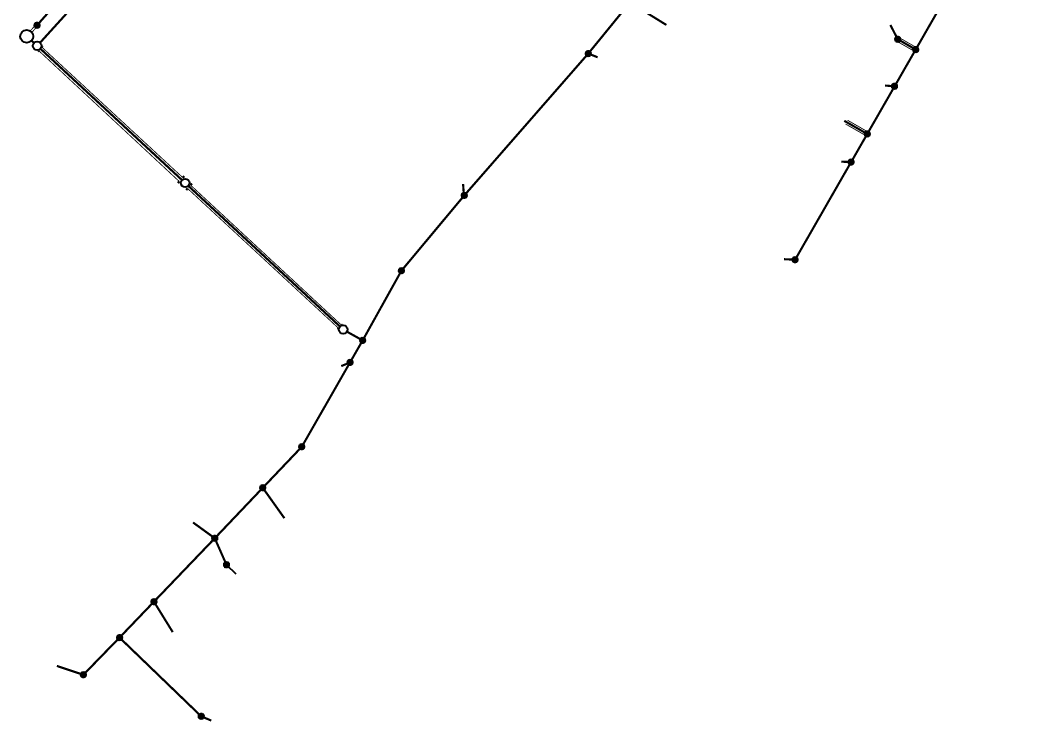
# Model space of a CAD drawing. Header units: metres. Extents: x 10736 to 10990, y -5488 to -5197.
# Drawn here: x 10735.9 to 10971.6, y -5487.8 to -5325.2 of the extents above; entities that cross this region are included whole.
import ezdxf

# ---------------------------------------------------------------- set-up
doc = ezdxf.new("R2010")
doc.units = ezdxf.units.M
doc.header["$MEASUREMENT"] = 0
doc.linetypes.add('CONTINUA', pattern=[0])
doc.linetypes.add('Cплошная', pattern=[0])
doc.layers.add('МГТ_НВК_К2_СЕТЬ', color=94, linetype='Cплошная', lineweight=40)

# ---------------------------------------------------------------- blocks, each defined once
blk = doc.blocks.new('*U104')
at = {"ltscale": 0.15}
h = blk.add_hatch(color=252, dxfattribs=at)
h.dxf.hatch_style = 1
h.paths.add_polyline_path([(10774.26, -5435.88, 1), (10773.26, -5435.88, 1)])
at = {"layer": 'МГТ_НВК_К2_СЕТЬ', "lineweight": 60, "ltscale": 0.15}
blk.add_lwpolyline([(10773.26, -5435.88, -1), (10774.26, -5435.88, -1), (10773.26, -5435.88, -3.132122)], format="xyb", dxfattribs=at)
at = {"layer": 'МГТ_НВК_К2_СЕТЬ', "lineweight": 53, "ltscale": 0.15}
blk.add_circle((10773.76, -5435.88), 0.5, dxfattribs=at)
blk = doc.blocks.new('*U105')
at = {"ltscale": 0.15}
h = blk.add_hatch(color=252, dxfattribs=at)
h.dxf.hatch_style = 1
h.paths.add_polyline_path([(10774.26, -5435.88, 1), (10773.26, -5435.88, 1)])
at = {"layer": 'МГТ_НВК_К2_СЕТЬ', "lineweight": 60, "ltscale": 0.15}
blk.add_lwpolyline([(10773.26, -5435.88, -1), (10774.26, -5435.88, -1), (10773.26, -5435.88, -3.132122)], format="xyb", dxfattribs=at)
at = {"layer": 'МГТ_НВК_К2_СЕТЬ', "lineweight": 53, "ltscale": 0.15}
blk.add_circle((10773.76, -5435.88), 0.5, dxfattribs=at)
blk = doc.blocks.new('*U106')
at = {"ltscale": 0.15}
h = blk.add_hatch(color=252, dxfattribs=at)
h.dxf.hatch_style = 1
h.paths.add_polyline_path([(10774.26, -5435.88, 1), (10773.26, -5435.88, 1)])
at = {"layer": 'МГТ_НВК_К2_СЕТЬ', "lineweight": 60, "ltscale": 0.15}
blk.add_lwpolyline([(10773.26, -5435.88, -1), (10774.26, -5435.88, -1), (10773.26, -5435.88, -3.132122)], format="xyb", dxfattribs=at)
at = {"layer": 'МГТ_НВК_К2_СЕТЬ', "lineweight": 53, "ltscale": 0.15}
blk.add_circle((10773.76, -5435.88), 0.5, dxfattribs=at)
blk = doc.blocks.new('*U107')
at = {"ltscale": 0.15}
h = blk.add_hatch(color=252, dxfattribs=at)
h.dxf.hatch_style = 1
h.paths.add_polyline_path([(10774.26, -5435.88, 1), (10773.26, -5435.88, 1)])
at = {"layer": 'МГТ_НВК_К2_СЕТЬ', "lineweight": 60, "ltscale": 0.15}
blk.add_lwpolyline([(10773.26, -5435.88, -1), (10774.26, -5435.88, -1), (10773.26, -5435.88, -3.132122)], format="xyb", dxfattribs=at)
at = {"layer": 'МГТ_НВК_К2_СЕТЬ', "lineweight": 53, "ltscale": 0.15}
blk.add_circle((10773.76, -5435.88), 0.5, dxfattribs=at)
blk = doc.blocks.new('*U114')
at = {"ltscale": 0.15}
h = blk.add_hatch(color=252, dxfattribs=at)
h.dxf.hatch_style = 1
h.paths.add_polyline_path([(10774.26, -5435.88, 1), (10773.26, -5435.88, 1)])
at = {"layer": 'МГТ_НВК_К2_СЕТЬ', "lineweight": 60, "ltscale": 0.15}
blk.add_lwpolyline([(10773.26, -5435.88, -1), (10774.26, -5435.88, -1), (10773.26, -5435.88, -3.132122)], format="xyb", dxfattribs=at)
at = {"layer": 'МГТ_НВК_К2_СЕТЬ', "lineweight": 53, "ltscale": 0.15}
blk.add_circle((10773.76, -5435.88), 0.5, dxfattribs=at)
blk = doc.blocks.new('*U119')
at = {"ltscale": 0.15}
h = blk.add_hatch(color=252, dxfattribs=at)
h.dxf.hatch_style = 1
h.paths.add_polyline_path([(10774.26, -5435.88, 1), (10773.26, -5435.88, 1)])
at = {"layer": 'МГТ_НВК_К2_СЕТЬ', "lineweight": 60, "ltscale": 0.15}
blk.add_lwpolyline([(10773.26, -5435.88, -1), (10774.26, -5435.88, -1), (10773.26, -5435.88, -3.132122)], format="xyb", dxfattribs=at)
at = {"layer": 'МГТ_НВК_К2_СЕТЬ', "lineweight": 53, "ltscale": 0.15}
blk.add_circle((10773.76, -5435.88), 0.5, dxfattribs=at)
blk = doc.blocks.new('*U120')
at = {"ltscale": 0.15}
h = blk.add_hatch(color=252, dxfattribs=at)
h.dxf.hatch_style = 1
h.paths.add_polyline_path([(10774.26, -5435.88, 1), (10773.26, -5435.88, 1)])
at = {"layer": 'МГТ_НВК_К2_СЕТЬ', "lineweight": 60, "ltscale": 0.15}
blk.add_lwpolyline([(10773.26, -5435.88, -1), (10774.26, -5435.88, -1), (10773.26, -5435.88, -3.132122)], format="xyb", dxfattribs=at)
at = {"layer": 'МГТ_НВК_К2_СЕТЬ', "lineweight": 53, "ltscale": 0.15}
blk.add_circle((10773.76, -5435.88), 0.5, dxfattribs=at)
blk = doc.blocks.new('*U121')
at = {"ltscale": 0.15}
h = blk.add_hatch(color=252, dxfattribs=at)
h.dxf.hatch_style = 1
h.paths.add_polyline_path([(10774.26, -5435.88, 1), (10773.26, -5435.88, 1)])
at = {"layer": 'МГТ_НВК_К2_СЕТЬ', "lineweight": 60, "ltscale": 0.15}
blk.add_lwpolyline([(10773.26, -5435.88, -1), (10774.26, -5435.88, -1), (10773.26, -5435.88, -3.132122)], format="xyb", dxfattribs=at)
at = {"layer": 'МГТ_НВК_К2_СЕТЬ', "lineweight": 53, "ltscale": 0.15}
blk.add_circle((10773.76, -5435.88), 0.5, dxfattribs=at)
blk = doc.blocks.new('*U122')
at = {"ltscale": 0.15}
h = blk.add_hatch(color=252, dxfattribs=at)
h.dxf.hatch_style = 1
h.paths.add_polyline_path([(10774.26, -5435.88, 1), (10773.26, -5435.88, 1)])
at = {"layer": 'МГТ_НВК_К2_СЕТЬ', "lineweight": 60, "ltscale": 0.15}
blk.add_lwpolyline([(10773.26, -5435.88, -1), (10774.26, -5435.88, -1), (10773.26, -5435.88, -3.132122)], format="xyb", dxfattribs=at)
at = {"layer": 'МГТ_НВК_К2_СЕТЬ', "lineweight": 53, "ltscale": 0.15}
blk.add_circle((10773.76, -5435.88), 0.5, dxfattribs=at)
blk = doc.blocks.new('*U123')
at = {"ltscale": 0.15}
h = blk.add_hatch(color=252, dxfattribs=at)
h.dxf.hatch_style = 1
h.paths.add_polyline_path([(10774.26, -5435.88, 1), (10773.26, -5435.88, 1)])
at = {"layer": 'МГТ_НВК_К2_СЕТЬ', "lineweight": 60, "ltscale": 0.15}
blk.add_lwpolyline([(10773.26, -5435.88, -1), (10774.26, -5435.88, -1), (10773.26, -5435.88, -3.132122)], format="xyb", dxfattribs=at)
at = {"layer": 'МГТ_НВК_К2_СЕТЬ', "lineweight": 53, "ltscale": 0.15}
blk.add_circle((10773.76, -5435.88), 0.5, dxfattribs=at)
blk = doc.blocks.new('*U124')
at = {"ltscale": 0.15}
h = blk.add_hatch(color=252, dxfattribs=at)
h.dxf.hatch_style = 1
h.paths.add_polyline_path([(10774.26, -5435.88, 1), (10773.26, -5435.88, 1)])
at = {"layer": 'МГТ_НВК_К2_СЕТЬ', "lineweight": 60, "ltscale": 0.15}
blk.add_lwpolyline([(10773.26, -5435.88, -1), (10774.26, -5435.88, -1), (10773.26, -5435.88, -3.132122)], format="xyb", dxfattribs=at)
at = {"layer": 'МГТ_НВК_К2_СЕТЬ', "lineweight": 53, "ltscale": 0.15}
blk.add_circle((10773.76, -5435.88), 0.5, dxfattribs=at)
blk = doc.blocks.new('*U129')
at = {"ltscale": 0.15}
h = blk.add_hatch(color=252, dxfattribs=at)
h.dxf.hatch_style = 1
h.paths.add_polyline_path([(10774.26, -5435.88, 1), (10773.26, -5435.88, 1)])
at = {"layer": 'МГТ_НВК_К2_СЕТЬ', "lineweight": 60, "ltscale": 0.15}
blk.add_lwpolyline([(10773.26, -5435.88, -1), (10774.26, -5435.88, -1), (10773.26, -5435.88, -3.132122)], format="xyb", dxfattribs=at)
at = {"layer": 'МГТ_НВК_К2_СЕТЬ', "lineweight": 53, "ltscale": 0.15}
blk.add_circle((10773.76, -5435.88), 0.5, dxfattribs=at)
blk = doc.blocks.new('*U130')
at = {"ltscale": 0.15}
h = blk.add_hatch(color=252, dxfattribs=at)
h.dxf.hatch_style = 1
h.paths.add_polyline_path([(10774.26, -5435.88, 1), (10773.26, -5435.88, 1)])
at = {"layer": 'МГТ_НВК_К2_СЕТЬ', "lineweight": 60, "ltscale": 0.15}
blk.add_lwpolyline([(10773.26, -5435.88, -1), (10774.26, -5435.88, -1), (10773.26, -5435.88, -3.132122)], format="xyb", dxfattribs=at)
at = {"layer": 'МГТ_НВК_К2_СЕТЬ', "lineweight": 53, "ltscale": 0.15}
blk.add_circle((10773.76, -5435.88), 0.5, dxfattribs=at)
blk = doc.blocks.new('*U85')
at = {"ltscale": 0.15}
h = blk.add_hatch(color=252, dxfattribs=at)
h.dxf.hatch_style = 1
h.paths.add_polyline_path([(10774.26, -5435.88, 1), (10773.26, -5435.88, 1)])
at = {"layer": 'МГТ_НВК_К2_СЕТЬ', "lineweight": 60, "ltscale": 0.15}
blk.add_lwpolyline([(10773.26, -5435.88, -1), (10774.26, -5435.88, -1), (10773.26, -5435.88, -3.132122)], format="xyb", dxfattribs=at)
at = {"layer": 'МГТ_НВК_К2_СЕТЬ', "lineweight": 53, "ltscale": 0.15}
blk.add_circle((10773.76, -5435.88), 0.5, dxfattribs=at)
blk = doc.blocks.new('*U87')
at = {"ltscale": 0.15}
h = blk.add_hatch(color=252, dxfattribs=at)
h.dxf.hatch_style = 1
h.paths.add_polyline_path([(10774.26, -5435.88, 1), (10773.26, -5435.88, 1)])
at = {"layer": 'МГТ_НВК_К2_СЕТЬ', "lineweight": 60, "ltscale": 0.15}
blk.add_lwpolyline([(10773.26, -5435.88, -1), (10774.26, -5435.88, -1), (10773.26, -5435.88, -3.132122)], format="xyb", dxfattribs=at)
at = {"layer": 'МГТ_НВК_К2_СЕТЬ', "lineweight": 53, "ltscale": 0.15}
blk.add_circle((10773.76, -5435.88), 0.5, dxfattribs=at)
blk = doc.blocks.new('*U88')
at = {"ltscale": 0.15}
h = blk.add_hatch(color=252, dxfattribs=at)
h.dxf.hatch_style = 1
h.paths.add_polyline_path([(10774.26, -5435.88, 1), (10773.26, -5435.88, 1)])
at = {"layer": 'МГТ_НВК_К2_СЕТЬ', "lineweight": 60, "ltscale": 0.15}
blk.add_lwpolyline([(10773.26, -5435.88, -1), (10774.26, -5435.88, -1), (10773.26, -5435.88, -3.132122)], format="xyb", dxfattribs=at)
at = {"layer": 'МГТ_НВК_К2_СЕТЬ', "lineweight": 53, "ltscale": 0.15}
blk.add_circle((10773.76, -5435.88), 0.5, dxfattribs=at)
blk = doc.blocks.new('*U89')
at = {"ltscale": 0.15}
h = blk.add_hatch(color=252, dxfattribs=at)
h.dxf.hatch_style = 1
h.paths.add_polyline_path([(10774.26, -5435.88, 1), (10773.26, -5435.88, 1)])
at = {"layer": 'МГТ_НВК_К2_СЕТЬ', "lineweight": 60, "ltscale": 0.15}
blk.add_lwpolyline([(10773.26, -5435.88, -1), (10774.26, -5435.88, -1), (10773.26, -5435.88, -3.132122)], format="xyb", dxfattribs=at)
at = {"layer": 'МГТ_НВК_К2_СЕТЬ', "lineweight": 53, "ltscale": 0.15}
blk.add_circle((10773.76, -5435.88), 0.5, dxfattribs=at)
blk = doc.blocks.new('*U90')
at = {"ltscale": 0.15}
h = blk.add_hatch(color=252, dxfattribs=at)
h.dxf.hatch_style = 1
h.paths.add_polyline_path([(10774.26, -5435.88, 1), (10773.26, -5435.88, 1)])
at = {"layer": 'МГТ_НВК_К2_СЕТЬ', "lineweight": 60, "ltscale": 0.15}
blk.add_lwpolyline([(10773.26, -5435.88, -1), (10774.26, -5435.88, -1), (10773.26, -5435.88, -3.132122)], format="xyb", dxfattribs=at)
at = {"layer": 'МГТ_НВК_К2_СЕТЬ', "lineweight": 53, "ltscale": 0.15}
blk.add_circle((10773.76, -5435.88), 0.5, dxfattribs=at)
blk = doc.blocks.new('*U91')
at = {"ltscale": 0.15}
h = blk.add_hatch(color=252, dxfattribs=at)
h.dxf.hatch_style = 1
h.paths.add_polyline_path([(10774.26, -5435.88, 1), (10773.26, -5435.88, 1)])
at = {"layer": 'МГТ_НВК_К2_СЕТЬ', "lineweight": 60, "ltscale": 0.15}
blk.add_lwpolyline([(10773.26, -5435.88, -1), (10774.26, -5435.88, -1), (10773.26, -5435.88, -3.132122)], format="xyb", dxfattribs=at)
at = {"layer": 'МГТ_НВК_К2_СЕТЬ', "lineweight": 53, "ltscale": 0.15}
blk.add_circle((10773.76, -5435.88), 0.5, dxfattribs=at)
blk = doc.blocks.new('*U99')
at = {"ltscale": 0.15}
h = blk.add_hatch(color=252, dxfattribs=at)
h.dxf.hatch_style = 1
h.paths.add_polyline_path([(10774.26, -5435.88, 1), (10773.26, -5435.88, 1)])
at = {"layer": 'МГТ_НВК_К2_СЕТЬ', "lineweight": 60, "ltscale": 0.15}
blk.add_lwpolyline([(10773.26, -5435.88, -1), (10774.26, -5435.88, -1), (10773.26, -5435.88, -3.132122)], format="xyb", dxfattribs=at)
at = {"layer": 'МГТ_НВК_К2_СЕТЬ', "lineweight": 53, "ltscale": 0.15}
blk.add_circle((10773.76, -5435.88), 0.5, dxfattribs=at)
blk = doc.blocks.new('*U100')
at = {"ltscale": 0.15}
h = blk.add_hatch(color=252, dxfattribs=at)
h.dxf.hatch_style = 1
h.paths.add_polyline_path([(10774.26, -5435.88, 1), (10773.26, -5435.88, 1)])
at = {"layer": 'МГТ_НВК_К2_СЕТЬ', "lineweight": 60, "ltscale": 0.15}
blk.add_lwpolyline([(10773.26, -5435.88, -1), (10774.26, -5435.88, -1), (10773.26, -5435.88, -3.132122)], format="xyb", dxfattribs=at)
at = {"layer": 'МГТ_НВК_К2_СЕТЬ', "lineweight": 53, "ltscale": 0.15}
blk.add_circle((10773.76, -5435.88), 0.5, dxfattribs=at)

msp = doc.modelspace()

# ---------------------------------------------------------------- linework, layer by layer
at = {"layer": 'МГТ_НВК_К2_СЕТЬ', "ltscale": 0.15}
msp.add_line((10785.96, -5453.63), (10783.81, -5451.57), dxfattribs=at)
msp.add_line((10785.96, -5453.63), (10783.81, -5451.57), dxfattribs=at)
for points, const_width in [([(10928.57, -5358.05), (10971.36, -5283.49)], 0.5), ([(10740.47, -5330.35), (10756.97, -5312.17)], 0.5), ([(10742.73, -5322.97), (10739.76, -5326.32)], 0.5), ([(10739.27, -5326.44), (10738.18, -5327.62)], 0.2), ([(10739.63, -5326.8), (10738.56, -5327.96)], 0.2), ([(10937.67, -5326.25), (10939.39, -5329.56)], 0.5), ([(10738.5, -5329.89), (10739.07, -5330.42)], 0.5), ([(10939.39, -5329.56), (10943.55, -5331.95)], 0.5), ([(10740.54, -5331.77), (10773.38, -5362.22)], 0.5), ([(10869.78, -5333.74), (10867.61, -5332.88)], 0.5), ([(10926.97, -5348.47), (10932.31, -5351.53)], 0.5), ([(10913.02, -5380.58), (10915.58, -5380.69), (10928.57, -5358.04)], 0.5), ([(10926.27, -5357.95), (10928.57, -5358.05)], 0.5), ([(10774.84, -5363.57), (10810.04, -5396.21)], 0.5), ([(10838.57, -5363.15), (10838.77, -5365.88)], 0.5), ([(10838.77, -5365.88), (10824.28, -5383.24)], 0.5), ([(10815.28, -5399.41), (10824.28, -5383.24)], 0.5), ([(10811.64, -5397.39), (10815.28, -5399.41)], 0.5), ([(10801.16, -5424.09), (10812.35, -5404.53), (10815.28, -5399.41)], 0.5), ([(10810.31, -5405.37), (10812.35, -5404.53)], 0.5), ([(10780.98, -5445.3), (10792.11, -5433.6), (10801.16, -5424.09)], 0.5), ([(10797.13, -5440.65), (10792.11, -5433.6)], 0.5), ([(10775.94, -5441.64), (10780.98, -5445.3)], 0.5), ([(10758.89, -5468.34), (10780.98, -5445.3)], 0.5), ([(10783.7, -5451.46), (10780.98, -5445.3)], 0.5), ([(10771.23, -5467.07), (10766.87, -5460.01)], 0.5), ([(10750.5, -5476.97), (10758.89, -5468.34)], 0.5), ([(10758.89, -5468.34), (10777.83, -5486.6)], 0.5), ([(10744.35, -5474.91), (10750.5, -5476.97)], 0.5), ([(10780.17, -5487.59), (10777.83, -5486.6)], 0.5)]:
    msp.add_lwpolyline(points, dxfattribs=dict(at, const_width=const_width))
at = {"layer": 'МГТ_НВК_К2_СЕТЬ', "ltscale": 0.15, "const_width": 0.5, "elevation": 62.01}
for points in [[(10885.72, -5326.25), (10877.28, -5321.03), (10867.61, -5332.88), (10838.77, -5365.88), (10838.77, -5365.88)], [(10936.42, -5340.3), (10938.62, -5340.47)]]:
    msp.add_lwpolyline(points, dxfattribs=at)
at = {"layer": 'МГТ_НВК_К2_СЕТЬ', "color": 7, "ltscale": 0.15, "const_width": 0.2, "elevation": 0}
for points in [[(10939.99, -5329.35), (10943.34, -5331.27)], [(10939.55, -5330.23), (10942.85, -5332.12)], [(10927.75, -5348.35), (10932.16, -5350.88)], [(10927.27, -5349.21), (10931.55, -5351.67)]]:
    msp.add_lwpolyline(points, dxfattribs=at)
at = {"layer": 'МГТ_НВК_К2_СЕТЬ', "color": 7, "linetype": 'CONTINUA', "lineweight": 30, "elevation": -62.01}
for points, const_width in [([(10773.58, -5361.67), (10740.96, -5331.48), (10741.19, -5331.22)], 0.2), ([(10772.77, -5362.57), (10740.21, -5332.26), (10739.97, -5332.52)], 0.2), ([(10772.75, -5362.55), (10772.41, -5362.91)], 0.5), ([(10773.92, -5361.31), (10773.58, -5361.67)], 0.5), ([(10774.68, -5364.17), (10774.34, -5364.54)], 0.5), ([(10809.35, -5396.77), (10809.59, -5396.51), (10774.68, -5364.18)], 0.2), ([(10775.72, -5363.02), (10775.38, -5363.39)], 0.5), ([(10810.55, -5395.56), (10810.31, -5395.82), (10775.35, -5363.38)], 0.2)]:
    msp.add_lwpolyline(points, dxfattribs=dict(at, const_width=const_width))
at = {"layer": 'МГТ_НВК_К2_СЕТЬ', "ltscale": 0.15}
for centre, radius in [((10737.38, -5328.89), 1.5), ((10739.8, -5331.09), 1), ((10774.11, -5362.9), 1), ((10810.78, -5396.89), 1)]:
    msp.add_circle(centre, radius, dxfattribs=at)

# ---------------------------------------------------------------- block references
at = {"layer": 'МГТ_НВК_К2_СЕТЬ', "rotation": 2}
msp.add_blockref('*U114', (-217.14, -269.75), dxfattribs=at)
at = {"layer": 'МГТ_НВК_К2_СЕТЬ'}
for name, p in [('*U90', (165.63, 106.32)), ('*U91', (169.79, 103.93)), ('*U107', (93.85, 103)), ('*U88', (164.87, 95.4)), ('*U89', (158.55, 84.35)), ('*U87', (154.81, 77.83)), ('*U106', (65.07, 70.09)), ('*U85', (141.82, 55.19)), ('*U120', (50.52, 52.64)), ('*U105', (41.52, 36.47)), ('*U121', (38.59, 31.35)), ('*U119', (27.4, 11.79)), ('*U100', (18.36, 2.28)), ('*U130', (7.23, -9.42)), ('*U104', (9.94, -15.58)), ('*U129', (9.94, -15.58)), ('*U99', (-6.88, -24.14)), ('*U124', (-14.87, -32.47)), ('*U123', (-23.26, -41.09)), ('*U122', (4.07, -50.72))]:
    msp.add_blockref(name, p, dxfattribs=at)

doc.saveas('drawing.dxf')
